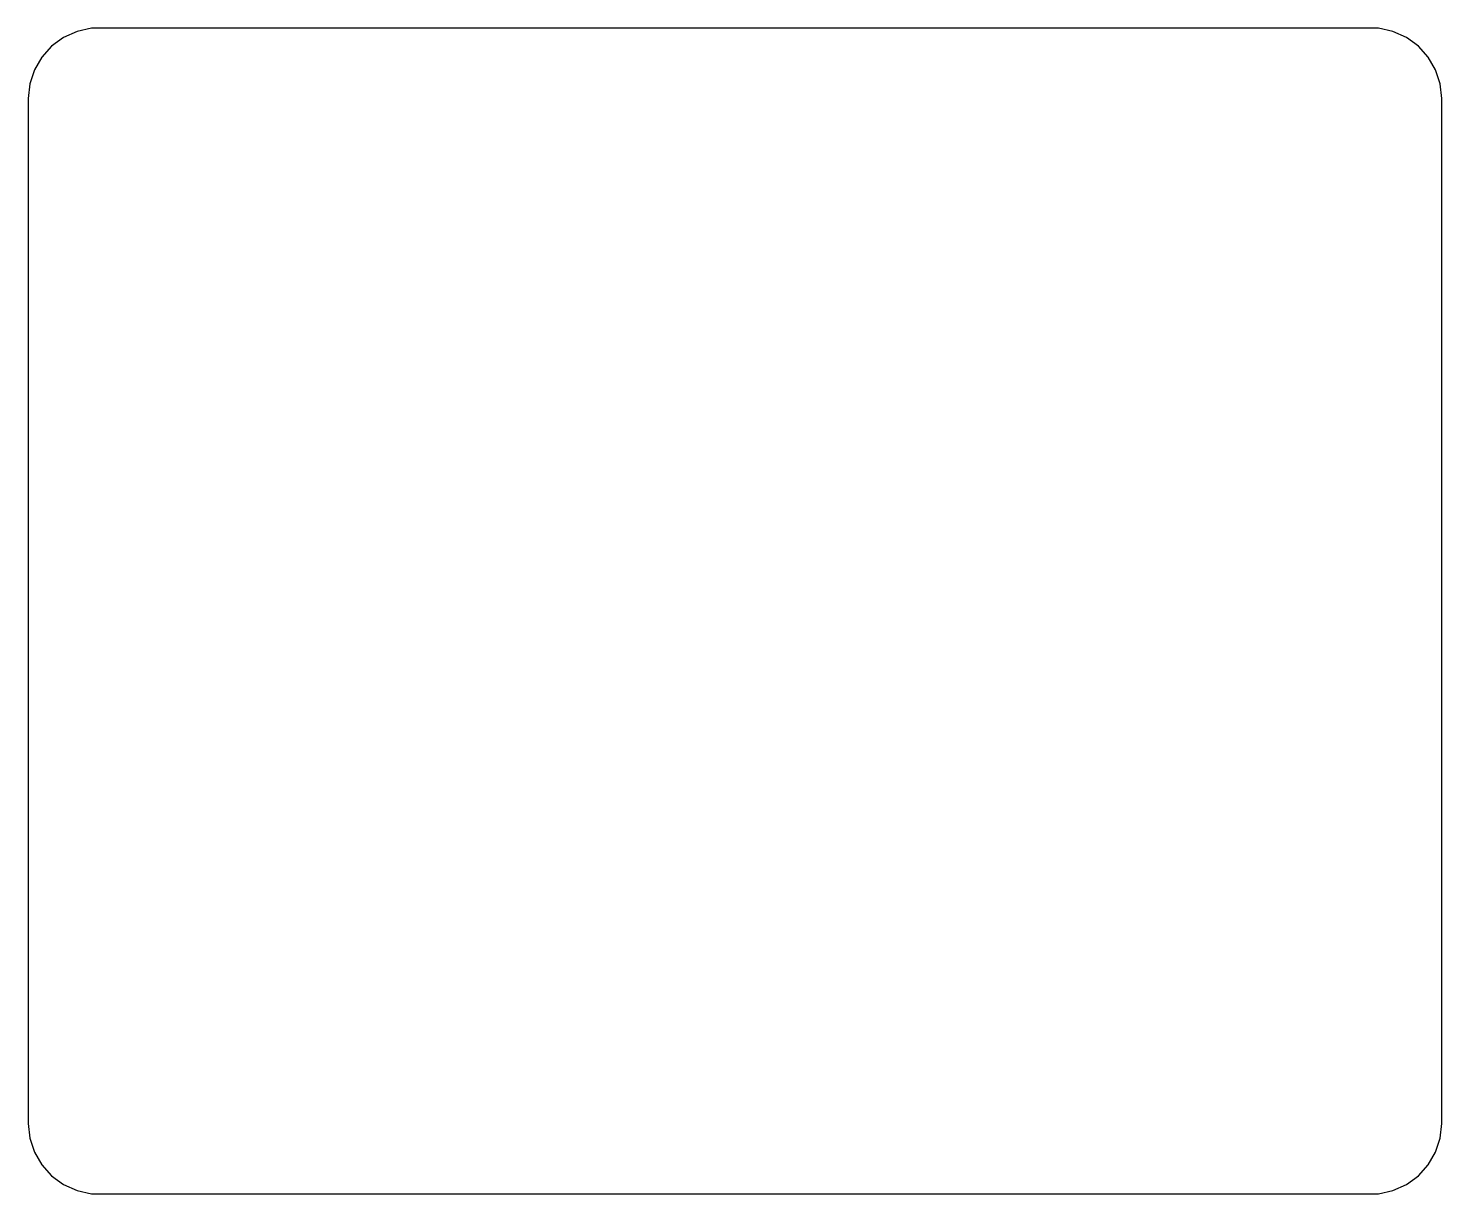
# Model space of a CAD drawing. Header units: metres. Extents: x -20 to 20, y -16.5 to 16.5.
import ezdxf

# ---------------------------------------------------------------- set-up
doc = ezdxf.new("R2010")
doc.units = ezdxf.units.M

msp = doc.modelspace()

# ---------------------------------------------------------------- linework, layer by layer
for p, q in [((-18.618, 16.4021), (-19, 16.232)), ((-18.209, 16.489), (-18.618, 16.4021)), ((18.209, 16.489), (-18.209, 16.489)), ((18.618, 16.4021), (18.209, 16.489)), ((19, 16.232), (18.618, 16.4021)), ((-19, 16.232), (-19.3383, 15.9863)), ((19.3383, 15.9863), (19, 16.232)), ((-19.618, 15.6756), (-19.8271, 15.3135)), ((-19.3383, 15.9863), (-19.618, 15.6756)), ((19.618, 15.6756), (19.3383, 15.9863)), ((19.8271, 15.3135), (19.618, 15.6756)), ((-19.8271, 15.3135), (-19.9563, 14.9158)), ((19.9563, 14.9158), (19.8271, 15.3135)), ((-19.9563, 14.9158), (-20, 14.5)), ((20, 14.5), (19.9563, 14.9158)), ((-20, 14.5), (-20, -14.5)), ((20, -14.5), (20, 14.5)), ((-20, -14.5), (-19.9563, -14.9158)), ((19.9563, -14.9158), (20, -14.5)), ((-19.9563, -14.9158), (-19.8271, -15.3135)), ((19.8271, -15.3135), (19.9563, -14.9158)), ((-19.8271, -15.3135), (-19.618, -15.6756)), ((19.618, -15.6756), (19.8271, -15.3135)), ((-19.618, -15.6756), (-19.3383, -15.9863)), ((-19.3383, -15.9863), (-19, -16.232)), ((19, -16.232), (19.3383, -15.9863)), ((19.3383, -15.9863), (19.618, -15.6756)), ((-19, -16.232), (-18.618, -16.4021)), ((18.618, -16.4021), (19, -16.232)), ((-18.618, -16.4021), (-18.209, -16.489)), ((-18.209, -16.489), (18.209, -16.489)), ((18.209, -16.489), (18.618, -16.4021))]:
    msp.add_line(p, q)

doc.saveas('drawing.dxf')
